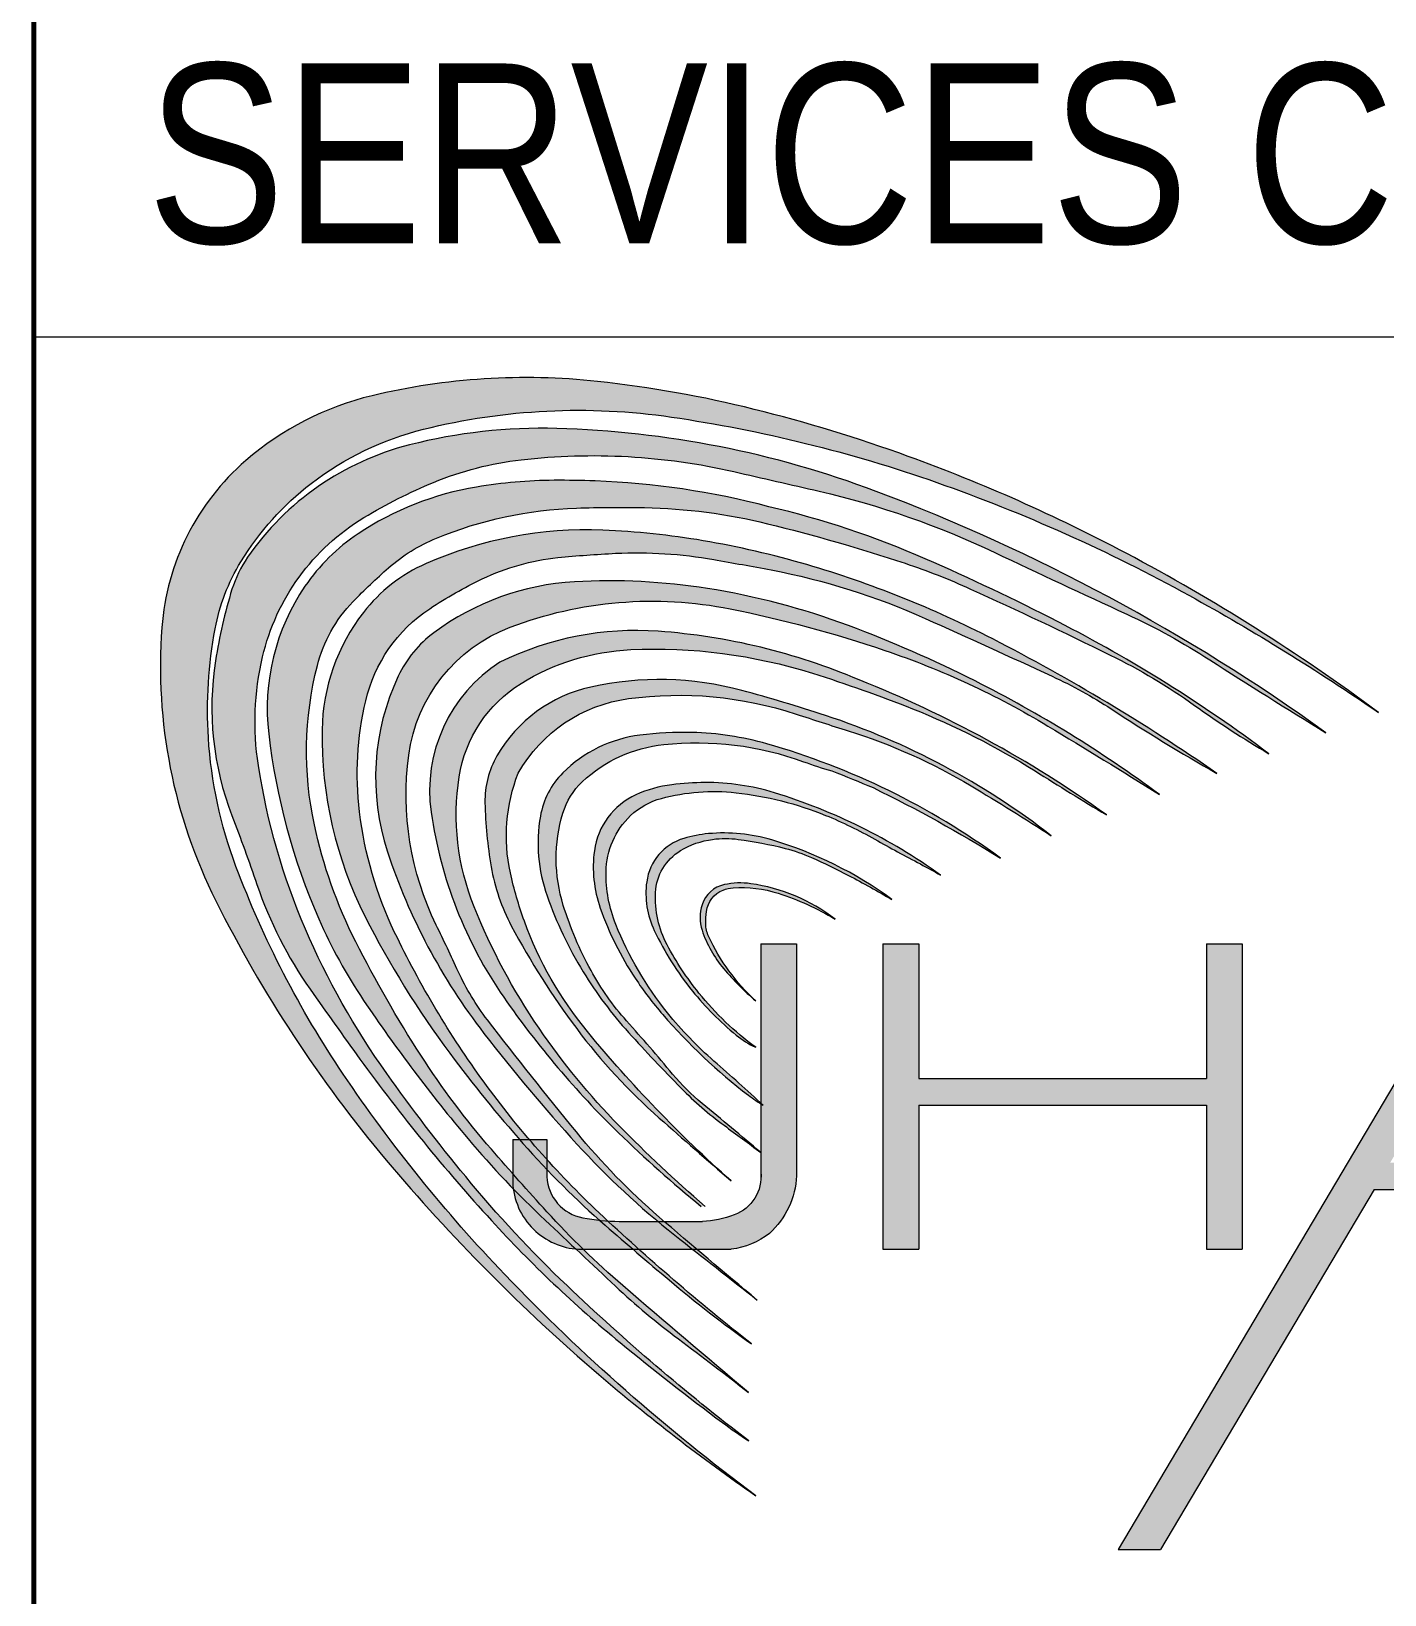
# Model space of a CAD drawing. Header units: millimetres. Extents: x 1112055 to 3390982, y -148532 to 766891.
# Drawn here: x 2073381 to 2074297, y 357866 to 358924 of the extents above; entities that cross this region are included whole.
import ezdxf

# ---------------------------------------------------------------- set-up
doc = ezdxf.new("R2010")
doc.units = ezdxf.units.MM
doc.layers.add('B TITLE BLOCK', color=250, linetype='Continuous', lineweight=0)
doc.layers.add('P_TITLE BLOCK TEXT', color=7, linetype='Continuous', lineweight=9)
doc.layers.add('FORMAT TEXT', color=7, linetype='Continuous')
doc.styles.add('SWINC', font='swissc.ttf')

msp = doc.modelspace()

# ---------------------------------------------------------------- hatches: boundary and pattern name
at = {"layer": 'P_TITLE BLOCK TEXT'}
h = msp.add_hatch(color=132, dxfattribs=at)
edge = h.paths.add_edge_path()
edge.add_arc((2073494.839562558, 357388.0157298889), 1339.047616905038, 53.40738024925768, 62.06814965141446)
edge.add_arc((2073577.511045434, 357543.9453233219), 1162.557922620326, 62.06814965141255, 70.03317482809845)
edge.add_arc((2073615.802163105, 357649.3391377098), 1050.42378061263, 70.03317482809624, 75.97859343030217)
edge.add_arc((2073678.779327331, 357901.5253199234), 790.4930326952629, 75.97859343029504, 83.7960061142994)
edge.add_arc((2073715.776910916, 358241.8728984589), 448.140443386571, 83.79600611433271, 103.4628344697669)
edge.add_arc((2073658.634737204, 358480.5691730584), 202.699738686099, 103.4628344698398, 130.8945988032239)
edge.add_arc((2073634.548460713, 358508.3804283629), 165.9082364485074, 130.8945988031885, 175.7468558291773)
edge.add_arc((2073822.590326615, 358494.3961278428), 354.4693777084537, 175.746855829192, 206.5994891066179)
edge.add_arc((2074308.475801338, 358737.7040300139), 897.8692579128979, 206.5994891066208, 220.0351460704732)
edge.add_arc((2074574.368163981, 358961.0922972661), 1245.145900456799, 220.0351460704701, 229.4516176688158)
edge.add_arc((2074634.023646869, 359030.8205780877), 1336.910870818033, 229.451617668814, 235.2209120167644)
edge.add_arc((2074666.982341606, 359007.0691392506), 1336.819787672659, 223.75051035085, 233.4797225032668, ccw=False)
edge.add_arc((2074442.179822383, 358791.8637065421), 1025.613182800615, 214.0067101927376, 223.7505103507841, ccw=False)
edge.add_arc((2074155.270968274, 358598.2923483916), 679.5112306766885, 200.6184789275923, 214.0067101927408, ccw=False)
edge.add_arc((2073800.184061852, 358464.6932371298), 300.1229946443492, 183.5449206794397, 200.6184789276088, ccw=False)
edge.add_arc((2073799.262804382, 358464.6361655964), 299.1999710850041, 169.3544634026401, 183.5449206794448, ccw=False)
edge.add_arc((2073637.977479778, 358494.9525865378), 135.0901258247645, 148.6346277784486, 169.3544634026329, ccw=False)
edge.add_arc((2073688.963353357, 358463.8729561914), 194.801956537448, 127.5536660419794, 148.6346277784788, ccw=False)
edge.add_arc((2073696.112495761, 358454.5740594965), 206.5313945863451, 103.94398023848731, 127.5536660419516, ccw=False)
edge.add_arc((2073751.164214417, 358232.8503698575), 434.98726838447, 81.67138494385972, 103.9439802384972, ccw=False)
edge.add_arc((2073674.805319182, 357711.2529661788), 962.1442966073004, 70.63499127281801, 81.67138494385239, ccw=False)
edge.add_arc((2073619.422592563, 357553.6780983903), 1129.168502536981, 61.11113101054349, 70.6349912728283, ccw=False)
edge.add_arc((2073428.315072747, 357207.3284075139), 1524.744275938374, 55.4482390634318, 61.11113101054292, ccw=False)
h = msp.add_hatch(color=132, dxfattribs=at)
edge = h.paths.add_edge_path()
edge.add_arc((2073487.051537615, 357379.533264168), 1318.402341410093, 54.2476176802861, 69.31180215863084)
edge.add_arc((2073718.087635126, 357991.3336546016), 664.4318557686897, 69.31180215862862, 88.41161020678418)
edge.add_arc((2073726.439913374, 358292.5366042597), 363.1131251278097, 88.41161020676854, 104.299162341918)
edge.add_arc((2073683.97064735, 358459.1603503582), 191.1622271349192, 104.2991623419577, 145.1882889090288)
edge.add_arc((2073608.067527224, 358515.7617983336), 96.58163673161594, 147.0513518631134, 161.3344706506114)
edge.add_arc((2073867.369129843, 358440.7418326669), 366.4480824864034, 163.1975336048336, 170.9660011900473)
edge.add_arc((2073705.886528141, 358466.4163995187), 202.9371836570376, 170.9660011900535, 201.0952379920816)
edge.add_arc((2072360.198596838, 357947.2871349256), 1239.412011858208, 18.79786891564919, 21.095237992080513, ccw=False)
edge.add_arc((2073799.000485851, 358437.0355347692), 280.4578414405233, 198.7978689156404, 215.0918986736582)
edge.add_arc((2077001.015812358, 360686.7732842442), 4193.796836799791, 215.091898673657, 215.8857887100316)
edge.add_arc((2074601.255355082, 358950.5433760952), 1231.813625123186, 215.8857887100279, 222.4444580678758)
edge.add_arc((2074315.292662968, 358689.0163658311), 844.2945438159236, 222.444458067876, 230.6113169813304)
edge.add_arc((2074955.596486688, 359468.8489914426), 1853.317789652085, 230.6113169813325, 233.3279145232606)
edge.add_arc((2074050.675838283, 358253.569584061), 338.1328445343019, 233.3279145232798, 237.0330179159908)
edge.add_arc((2074771.79157798, 359154.7825017254), 1491.046413792892, 226.396320609743, 232.62480690978862, ccw=False)
edge.add_arc((2074312.689802895, 358672.7401331064), 825.3593363826163, 219.3977118789385, 226.3963206098008, ccw=False)
edge.add_arc((2074668.656882038, 358965.1109820355), 1286.003748852553, 215.4741100902666, 219.3977118789339, ccw=False)
edge.add_arc((2074050.65863852, 358524.7183139061), 527.1443869591537, 203.2559197460728, 215.4741100902674, ccw=False)
edge.add_arc((2073987.820223129, 358497.7131089104), 458.7488641095033, 188.8184660672456, 203.2559197460744, ccw=False)
edge.add_arc((2073724.637342765, 358456.8833870963), 192.4176892530473, 166.8091135261326, 188.8184660672515, ccw=False)
edge.add_arc((2073683.642152668, 358466.4918429242), 150.3115372746207, 121.1077422017205, 166.8091135260995, ccw=False)
edge.add_arc((2073787.308479126, 358294.6947007646), 350.9628898600295, 112.4718728956214, 121.10774220173971, ccw=False)
edge.add_arc((2073737.51980263, 358415.0622958252), 220.7044151006776, 96.52507807220661, 112.4718728955431, ccw=False)
edge.add_arc((2073761.028058182, 358209.5328362061), 427.5739315839835, 77.10621375622361, 96.52507807220258, ccw=False)
edge.add_arc((2068311.761467787, 334404.9225433386), 24847.93383000678, 76.96954675787367, 77.10621375622361, ccw=False)
edge.add_arc((2073782.545305667, 358044.1602490384), 583.9062354909631, 64.59019371594559, 76.96954675787362, ccw=False)
edge.add_arc((2077604.703247749, 366090.0519069677), 8323.689618915028, 244.5901937159455, 245.2703384407892)
edge.add_arc((2073933.008200319, 358118.0879317374), 453.1864850143404, 57.15566881064939, 65.27033844077931, ccw=False)
edge.add_arc((2076200.02287363, 361629.8359150433), 3726.733302164163, 237.1556688106475, 238.5822244072819)
h = msp.add_hatch(color=132, dxfattribs=at)
edge = h.paths.add_edge_path()
edge.add_arc((2073629.889709223, 357653.3616477622), 978.7987465857466, 53.01612924513843, 62.88470590878565)
edge.add_arc((2073317.055453621, 357042.4320949223), 1665.166133641794, 62.88470590886767, 66.31099627690693)
edge.add_arc((2073743.280395563, 358013.9061530793), 604.3034908822237, 66.31099627691509, 76.9171029981941)
edge.add_arc((2073743.05121869, 358085.1232847832), 535.2363756173227, 75.16724703513815, 87.92433128887261)
edge.add_arc((2073739.656354876, 357991.4540652875), 628.967095131904, 87.92433128887251, 90.44793256673738)
edge.add_arc((2073737.360469871, 358285.1184487174), 335.2937371606415, 90.44793256671844, 99.46315152081395)
edge.add_arc((2073716.135498683, 358412.4569098799), 206.1984890148645, 99.46315152081914, 123.6125298632298)
edge.add_arc((2073674.975361304, 358474.3785141602), 131.8449955845504, 123.6125298633053, 145.7118384992442)
edge.add_arc((2073687.647393213, 358465.7380762318), 147.1824517061299, 145.7118384992209, 186.6728121483949)
edge.add_arc((2073977.613871749, 358499.6618235726), 439.1265890167485, 186.6728121483796, 203.6550427976609)
edge.add_arc((2073897.809793283, 358464.7049411734), 352.0021115892755, 203.6550427976902, 213.9289290409071)
edge.add_arc((2074504.134866256, 358872.5830056771), 1082.751459600445, 213.9289290409087, 220.1424188926592)
edge.add_arc((2074175.896735092, 358595.7652458557), 653.3701105641186, 220.1424188926511, 226.815272252253)
edge.add_arc((2022147.087981714, 303161.107985551), 75372.9290619161, 46.765628140033584, 46.81527225225312, ccw=False)
edge.add_arc((2074103.912322485, 358423.0342328979), 478.1888477424284, 226.7656281400085, 233.4091527490843)
edge.add_arc((2072689.634454985, 356518.0717912102), 1894.375965016003, 51.60004897864178, 53.40915274908309, ccw=False)
edge.add_arc((2079736.817164722, 364984.0769161825), 9121.545534371955, 229.2381174641755, 229.9402789040416, ccw=False)
edge.add_arc((2074169.456549034, 358525.5459600521), 594.6395107074123, 222.3327286225255, 229.2381174643248, ccw=False)
edge.add_arc((2075478.423400786, 359717.9816580563), 2365.316531751754, 220.9611253449949, 222.332728622525, ccw=False)
edge.add_arc((2074114.777567657, 358534.205836055), 559.5327254885206, 212.7878394635956, 220.9611253449969, ccw=False)
edge.add_arc((2074362.401506958, 358693.7142015103), 854.0841369044027, 206.8507668105024, 212.7878394635885, ccw=False)
edge.add_arc((2073892.985730775, 358456.0729432497), 327.9429594991743, 192.1376993457801, 206.8507668105005, ccw=False)
edge.add_arc((2073802.960075797, 358436.7111490982), 235.8587717865985, 165.7026492173356, 192.137699345802, ccw=False)
edge.add_arc((2073667.984505082, 358471.1093443028), 96.56900000538529, 135.9985851138325, 165.702649217316, ccw=False)
edge.add_arc((2073884.951426524, 358261.5764691359), 398.1957076689992, 131.2171625217567, 135.9985851138116, ccw=False)
edge.add_arc((2073699.462587961, 358473.3306459271), 116.6891524652499, 112.3874090602524, 131.2171625218077, ccw=False)
edge.add_arc((2073758.848837864, 358329.1588866316), 272.6129250505229, 91.89429604946292, 112.38740906022659, ccw=False)
edge.add_arc((2073778.589258447, 357732.2983007629), 869.799866610139, 88.85882096968459, 91.89429604946218, ccw=False)
edge.add_arc((2073788.293222941, 358219.4459540453), 382.5555715951657, 76.24362541447539, 88.85882096968322, ccw=False)
edge.add_arc((2073593.387899122, 357423.3172997244), 1202.195077403843, 71.62296314053322, 76.2436254144788, ccw=False)
edge.add_arc((2073830.697848909, 358137.6530661338), 449.4722868356987, 65.54379506612321, 71.62296314056448, ccw=False)
edge.add_arc((2072563.69244091, 355351.8224383706), 3509.889740464322, 63.83661002077838, 65.5437950661219, ccw=False)
edge.add_arc((2073931.351220697, 358135.7610545311), 408.1475273709385, 54.49647087519293, 63.8366100207848, ccw=False)
edge.add_arc((2074581.340095308, 359046.8931339611), 711.0697005520392, 234.4964708751733, 239.3390621587317)
h = msp.add_hatch(color=132, dxfattribs=at)
edge = h.paths.add_edge_path()
edge.add_arc((2073411.38281256, 357307.2668306271), 1355.960413057116, 55.28720005186529, 62.77266649209104)
edge.add_arc((2073704.792451335, 357877.5109343688), 714.6589597785608, 62.77266649213992, 73.66009049672924)
edge.add_arc((2073731.030489027, 357967.0065688471), 621.3964098859947, 73.66009049673525, 80.30206210325413)
edge.add_arc((2073746.586260091, 358058.0313032501), 529.0520311368075, 80.30206210324015, 87.71879765214183)
edge.add_arc((2073756.876406279, 358316.3470027391), 270.5314561119095, 87.71879765215539, 113.7335407099743)
edge.add_arc((2073692.082885491, 358463.7163060208), 109.5472584830361, 113.7335407100428, 142.1411216385968)
edge.add_arc((2073710.579434013, 358449.3384441903), 132.9747043143296, 142.1411216386262, 179.0839824051902)
edge.add_arc((2073847.777041113, 358447.1448073847), 270.1898471967004, 179.083982405194, 206.9126001335007)
edge.add_arc((2074177.176443401, 358614.3497564334), 639.5967518630129, 206.9126001335146, 216.6660081225248)
edge.add_arc((2074424.336533054, 358798.349210416), 947.7264469275069, 216.6660081225276, 221.4175533272257)
edge.add_arc((2074165.166628012, 358569.7190513748), 602.1243790798771, 221.4175533272245, 228.8969356126009)
edge.add_arc((2076041.920475138, 360720.8501175557), 3456.869528227119, 228.8969356125978, 229.84112364742)
edge.add_arc((2074360.826408102, 358728.6452879654), 850.1556303725711, 229.8411236474246, 234.6107852575575)
edge.add_arc((2074808.317301354, 359232.60647876), 1521.907256675708, 226.7327607072961, 231.863239097975, ccw=False)
edge.add_arc((2074197.739030193, 358583.9338495709), 631.0750586295329, 216.012105859486, 226.7327607073685, ccw=False)
edge.add_arc((2074215.934062873, 358597.1591891964), 653.5688093709733, 205.6454571080764, 216.0121058594789, ccw=False)
edge.add_arc((2073860.91487477, 358426.7160416277), 259.7547790531694, 186.8155097429075, 205.6454571080976, ccw=False)
edge.add_arc((2073818.545201326, 358421.6521311915), 217.0835660785185, 166.8301474618921, 186.8155097428888, ccw=False)
edge.add_arc((2073707.467845556, 358447.6434362713), 103.005842995291, 123.58637095542869, 166.8301474618788, ccw=False)
edge.add_arc((2073812.235395386, 358289.8741904697), 292.3926810184926, 115.5585784403805, 123.58637095542551, ccw=False)
edge.add_arc((2073753.066894589, 358413.597839935), 155.2487678347639, 95.85490133411099, 115.5585784403803, ccw=False)
edge.add_arc((2073810.322548545, 357855.2484228064), 716.5261337768055, 92.7148386940309, 95.85490133412219, ccw=False)
edge.add_arc((2073790.687173469, 358269.3363954067), 301.9728838726089, 80.06109503447539, 92.71483869401328, ccw=False)
edge.add_arc((2073338.384804356, 355688.110336012), 2922.52729139881, 79.28571113577192, 80.06109503447573, ccw=False)
edge.add_arc((2073795.065839436, 358101.7269241831), 466.0862474302926, 65.80530353127023, 79.28571113577738, ccw=False)
edge.add_arc((2070156.709482024, 350004.0122553368), 9343.620806168326, 65.22654519456478, 65.80530353126977, ccw=False)
edge.add_arc((2073941.088294872, 358204.1337683951), 312.3686322974723, 56.83056846318078, 65.22654519454659, ccw=False)
edge.add_arc((2074863.13740673, 359614.8145704773), 1372.919144327796, 236.8305684631811, 240.3307255067283)
h = msp.add_hatch(color=132, dxfattribs=at)
edge = h.paths.add_edge_path()
edge.add_arc((2073633.625107178, 357718.3469314231), 858.0214017098147, 53.45077465836557, 63.24895756192379)
edge.add_arc((2073633.625107145, 357718.3469313617), 858.0214017818842, 63.24895756192669, 69.50129580793718)
edge.add_arc((2073761.843310923, 358061.3057403191), 491.8784619019604, 69.50129580793288, 81.0246655039673)
edge.add_arc((2073772.452221143, 358128.4748983948), 423.8766621318225, 81.02466550398422, 93.23353139608206)
edge.add_arc((2073758.504148551, 358375.3619599842), 176.5959109385583, 93.23353139606027, 126.5489646332064)
edge.add_arc((2073699.849107474, 358454.4881880378), 78.10035870431885, 126.5489646331453, 154.7327908248584)
edge.add_arc((2073774.614246154, 358419.1992042586), 160.7752541594058, 154.7327908248444, 198.2173147103045)
edge.add_arc((2074012.666388286, 358497.5464896986), 411.3887404474746, 198.217314710292, 217.7196306197726)
edge.add_arc((2074642.631895762, 358984.7840259061), 1207.791250049937, 217.7196306197807, 222.3629290591741)
edge.add_arc((2074159.580660967, 358544.2704301784), 554.0399797178542, 222.3629290591775, 231.7364027694779)
edge.add_arc((2087472.39386308, 375423.2529658853), 22051.273448121, 231.7364027694789, 231.9209567121595)
edge.add_arc((2076319.976660043, 361029.3678423032), 3844.008531556501, 229.1543371190405, 230.450308938883, ccw=False)
edge.add_arc((2074111.461339096, 358474.8968656389), 467.196145076888, 219.2765559648438, 229.1543371190196, ccw=False)
edge.add_arc((2076275.484016138, 360244.6507362179), 3262.732392235667, 217.5748957151375, 219.2765559648443, ccw=False)
edge.add_arc((2073824.109258082, 358358.5485225584), 169.7371182659512, 204.6714784584379, 217.5748957151727, ccw=False)
edge.add_arc((2072307.097498912, 357661.7157794453), 1499.664136477515, 24.67147845843877, 26.00574068750135)
edge.add_arc((2073836.001347182, 358407.6016476931), 201.4803916906506, 172.4000021791179, 206.0057406875469, ccw=False)
edge.add_arc((2073743.393634411, 358419.9581511493), 108.0519611002054, 110.8295050099585, 172.4000021790949, ccw=False)
edge.add_arc((2073800.965402859, 358268.6341890986), 269.9576435598087, 78.67766828734352, 110.8295050099347, ccw=False)
edge.add_arc((2073688.849362173, 357708.684135503), 841.0216234281039, 71.27996263670212, 78.67766828735802, ccw=False)
edge.add_arc((2073776.99816571, 357968.8089697673), 566.3670386017219, 58.949448242059816, 71.27996263671179, ccw=False)
edge.add_arc((2071597.947964034, 354349.4975362633), 4791.017915785549, 57.89011606814972, 58.94944824206061, ccw=False)
h = msp.add_hatch(color=132, dxfattribs=at)
edge = h.paths.add_edge_path()
edge.add_line((2073834.352852103, 358128.7771409509), (2073836.993668962, 358128.7771409509))
edge.add_arc((2074455.120777488, 358846.590739291), 947.2789896645156, 224.4152357703004, 229.2674421493873, ccw=False)
edge.add_arc((2074124.75589136, 358522.9014023465), 484.7687250888325, 214.3545270102474, 224.415235770344, ccw=False)
edge.add_arc((2074079.586467101, 358492.0258795014), 430.0551545727394, 201.8986111304302, 214.3545270101991, ccw=False)
edge.add_arc((2073835.840162552, 358394.04735658), 167.353704378058, 171.2118722930004, 201.8986111306264, ccw=False)
edge.add_arc((2073759.886879876, 358405.7894309846), 90.49814204920537, 121.70418698987629, 171.2118722928182, ccw=False)
edge.add_arc((2073793.786540308, 358350.910173825), 155.0033344286256, 92.64938196631499, 121.7041869898066, ccw=False)
edge.add_arc((2073803.060251798, 358150.4989916743), 355.6289650336519, 72.56091565515271, 92.64938196650161, ccw=False)
edge.add_arc((2073617.577856799, 357560.0357644021), 974.5397353506014, 68.33645517902733, 72.56091565516198, ccw=False)
edge.add_arc((2073789.10649935, 357991.8677847446), 509.8882864048574, 57.85118426067561, 68.33645517893183, ccw=False)
edge.add_arc((2075635.089472297, 360929.0547441976), 2959.221162892973, 237.8511842608815, 238.9481287370371)
edge.add_arc((2073657.355690948, 357765.3842213851), 773.7651648727314, 54.31799968908161, 68.47983176015022)
edge.add_arc((2073774.639454094, 358095.5488056684), 423.7639099795924, 66.85630585585135, 85.85399925657502)
edge.add_arc((2073790.208782315, 358310.3339256127), 208.4152351945893, 85.85399925656004, 116.2518230928179)
edge.add_arc((2073753.736139801, 358410.2662117616), 103.2987379202641, 122.6386322867806, 188.0987234821168)
edge.add_arc((2073940.726307496, 358436.8746031667), 292.1725828731937, 188.098723482189, 214.7424679282329)
edge.add_arc((2074214.879902557, 358627.0083396963), 625.8056619453549, 214.7424679281972, 225.7640883251237)
edge.add_arc((2074359.818024145, 358775.8646947115), 833.5682031267866, 225.7640883252621, 230.9217965040516)
h = msp.add_hatch(color=132, dxfattribs=at)
edge = h.paths.add_edge_path()
edge.add_arc((2073760.435611287, 357980.4405167894), 506.0562951016608, 52.08510123109208, 71.80500871354096)
edge.add_arc((2073580.457788098, 357432.8735344428), 1082.442985610894, 71.80500871358414, 74.9371066186913)
edge.add_arc((2073805.957764478, 358270.7707916811), 214.732173740992, 74.93710661871977, 102.4675891183725)
edge.add_arc((2073780.700571212, 358385.0043942586), 97.73968778711601, 102.4675891185265, 150.025836448713)
edge.add_arc((2073748.646858968, 358403.4913466496), 60.73687874024741, 150.0258364487284, 181.2845138723814)
edge.add_arc((2073983.419725026, 358408.7556006677), 295.5687569174656, 181.2845138723712, 189.7474603923822)
edge.add_arc((2073823.167460756, 358381.2265382173), 132.9691336626427, 189.7474603924134, 208.0002640887348)
edge.add_arc((2074178.229026636, 358570.0182208563), 535.1022148664039, 208.0002640887402, 216.8454368057396)
edge.add_arc((2074071.526141352, 358490.0622119742), 401.766289154971, 216.8454368057587, 228.6207560839325)
edge.add_arc((2082383.050412025, 367924.5235525997), 12975.17062090986, 228.6207560839334, 228.9060257595739)
edge.add_arc((2074460.467823408, 358825.882056525), 910.7092622364291, 219.4514480692677, 228.2904279772956, ccw=False)
edge.add_arc((2073954.047708872, 358409.1417734358), 254.8633992806928, 200.0239070842857, 219.4514480692606, ccw=False)
edge.add_arc((2073953.031555105, 358408.7714434733), 253.7818666840788, 192.3194102271649, 200.0239070842735, ccw=False)
edge.add_arc((2073819.478852537, 358379.6048468504), 117.0814104945531, 158.6643999725124, 192.3194102271357, ccw=False)
edge.add_arc((2073798.740133074, 358371.79287336), 101.6922137666078, 97.73922979287607, 150.2835099228983, ccw=False)
edge.add_arc((2073819.213921404, 358221.1423918828), 253.7275503740485, 71.77680479684773, 97.73922979255332, ccw=False)
edge.add_arc((2074740.788190839, 361020.3067461792), 2693.240419667179, 251.7768047968465, 252.5678241103891)
edge.add_arc((2073816.982600147, 358078.2304757856), 390.4634490925852, 59.164841834613185, 72.56782411040768, ccw=False)
edge.add_arc((2073155.614997669, 356970.3222773647), 1680.760965841133, 56.98458129739669, 59.16484183460568, ccw=False)
h = msp.add_hatch(color=132, dxfattribs=at)
edge = h.paths.add_edge_path()
edge.add_arc((2073741.346408633, 357960.66789259), 500.5411045336372, 53.79917193803185, 74.0576310209755)
edge.add_arc((2073823.625228899, 358248.7013688697), 200.9862886431786, 74.05763102096311, 88.70665562103672)
edge.add_arc((2073822.725353135, 358208.8432098788), 240.8546045643605, 88.70665562101334, 97.13749609268346)
edge.add_arc((2073803.905396279, 358359.136878623), 89.38719011372191, 97.13749609277471, 135.0369673458905)
edge.add_arc((2073779.445453433, 358383.565278617), 54.81790417431485, 135.036967345854, 170.189861331595)
edge.add_arc((2073831.050359649, 358374.642159152), 107.1885868756587, 170.1898613316225, 199.4159961851019)
edge.add_arc((2073984.785658097, 358428.829152185), 270.1940229912573, 199.4159961850988, 211.5021791769233)
edge.add_arc((2073992.131252925, 358433.3309227897), 278.8093408598498, 211.5021791769072, 222.0730402201978)
edge.add_arc((2074645.85744988, 359023.4593664004), 1159.496300308797, 222.0730402201992, 224.6311614513895)
edge.add_arc((2073996.94775344, 358382.8509889954), 247.6504321151561, 224.6311614513929, 233.5458073493827)
edge.add_arc((2081484.261777016, 368518.3120229101), 12848.73933973463, 233.5458073493828, 233.6839679009711)
edge.add_arc((2069622.366401268, 353111.4244403822), 6604.856892486548, 49.92232914479866, 50.37208949815113)
edge.add_arc((2073934.009314564, 358318.1391622429), 155.3311823121138, 219.974673994025, 230.3720894981709, ccw=False)
edge.add_arc((2072635.289734084, 357229.3619323888), 1539.398414103675, 39.97467399401712, 41.74776493043341)
edge.add_arc((2073921.221142448, 358377.0094748587), 184.1776558018228, 208.7369917656594, 221.7477649304244, ccw=False)
edge.add_arc((2073971.218424464, 358404.424157165), 241.1977664202882, 197.3262203634033, 208.7369917656495, ccw=False)
edge.add_arc((2073842.593419638, 358364.2973469849), 106.4589347424885, 163.1950476221334, 197.3262203633385, ccw=False)
edge.add_arc((2073786.745682944, 358381.1640401812), 48.11979665334747, 133.2193021888979, 163.1950476221176, ccw=False)
edge.add_arc((2073818.932530608, 358346.911660034), 95.12212327708262, 96.02578422549658, 133.2193021890138, ccw=False)
edge.add_arc((2073831.139144702, 358231.2740976771), 211.4021613569768, 69.94961683806969, 96.02578422542621, ccw=False)
edge.add_arc((2074003.22184654, 358702.7769627406), 290.5215460294376, 249.949616838133, 253.9176478194578)
edge.add_arc((2073625.438230005, 357648.5382891059), 830.1500383645313, 66.92861449592073, 69.01444899371262, ccw=False)
edge.add_arc((2073526.102886633, 357543.1238384342), 967.3576864457476, 58.12212091341269, 63.96105235790469, ccw=False)
h = msp.add_hatch(color=132, dxfattribs=at)
edge = h.paths.add_edge_path()
edge.add_arc((2073768.909709054, 358035.1689102838), 390.9670892587259, 54.40415380801941, 72.89465886731801)
edge.add_arc((2073837.917697186, 358259.4084999299), 156.3493235404966, 72.89465886729917, 90.33272499461438)
edge.add_arc((2073838.129944871, 358222.8595180695), 192.8989216823275, 90.33272499457308, 97.0688833137382)
edge.add_arc((2073824.686406018, 358331.2706886978), 83.65739727657491, 97.06888331375157, 114.3860548472819)
edge.add_arc((2073810.245253038, 358363.1266408061), 48.68099688994127, 114.3860548472231, 172.3731700212582)
edge.add_arc((2073844.902746335, 358358.4858248169), 83.64782423691764, 172.3731700214133, 199.3428935672428)
edge.add_arc((2073968.755296492, 358401.9624894766), 214.9096791301943, 199.3428935671713, 213.5415274181781)
edge.add_arc((2073987.515840896, 358414.3993867306), 237.418220615083, 213.5415274181662, 220.9844170734551)
edge.add_arc((2074110.784440087, 358521.4962992584), 400.7121158473227, 220.9844170734643, 232.4085544282516)
edge.add_arc((2073923.70075887, 358278.4881428038), 94.03106347727964, 232.4085544282368, 239.7843643084275)
edge.add_arc((2072637.224196988, 356846.7608509749), 1832.833371213019, 47.46137804962913, 48.86303749327158)
edge.add_arc((2074014.681734573, 358423.7152730881), 261.0086756648633, 218.9083538298722, 228.8630374935168, ccw=False)
edge.add_arc((2073993.081280906, 358406.2807036689), 233.2500047755994, 201.7874292417053, 218.908353829849, ccw=False)
edge.add_arc((2073862.196470881, 358353.9638218798), 92.29650316720162, 179.1340630967177, 201.7874292417289, ccw=False)
edge.add_arc((2073823.525552773, 358354.5483173734), 53.62116810414357, 133.6215333948957, 179.1340630967553, ccw=False)
edge.add_arc((2073819.771656812, 358358.4873310764), 48.17988481418944, 104.9504250510499, 133.6215333947431, ccw=False)
edge.add_arc((2073842.836653241, 358272.1087066962), 137.5849227583678, 83.71208113015041, 104.9504250510513, ccw=False)
edge.add_arc((2073832.991317941, 358182.7580479399), 227.4763619922832, 67.91761218114061, 83.71208113019537, ccw=False)
edge.add_arc((2073811.488287678, 358129.7557370717), 284.674484930859, 60.428290541117974, 67.91761218113157, ccw=False)
edge.add_arc((2074435.741302541, 359229.9042320731), 980.243906750111, 240.4282905411152, 242.4768509611862)
edge.add_arc((2073811.982071026, 358032.8549764953), 369.5718211054798, 60.051972186282285, 62.476850961184596, ccw=False)
h = msp.add_hatch(color=132, dxfattribs=at)
edge = h.paths.add_edge_path()
edge.add_arc((2073806.703229834, 358122.5822755581), 265.2860442053182, 53.77482452011512, 73.4665214246601)
edge.add_arc((2073849.659612134, 358267.290041058), 114.337085358183, 73.46652142480097, 95.26531184417212)
edge.add_arc((2073847.049306194, 358295.6147191491), 85.8923831071181, 95.26531184429852, 106.5237001269413)
edge.add_arc((2073832.763323776, 358343.7702317744), 35.66248474391269, 106.5237001272752, 172.3154988673843)
edge.add_arc((2073855.394509224, 358340.7166090104), 58.49875340950724, 172.3154988673656, 205.4996475874697)
edge.add_arc((2073989.21875573, 358404.5464898921), 206.7660210253352, 205.4996475874659, 218.9425185811772)
edge.add_arc((2073989.218755696, 358404.5464898684), 206.7660209855794, 218.942518581195, 230.59366212535)
edge.add_arc((2073896.640582426, 358291.8653922789), 60.93136145515928, 230.5936621254902, 245.3563809870639)
edge.add_arc((2073992.371207451, 358401.7646368521), 204.9195879938684, 218.8547993056137, 233.7616415748698, ccw=False)
edge.add_arc((2073992.371207469, 358401.7646368663), 204.9195880198438, 207.9136490482085, 218.8547993056819, ccw=False)
edge.add_arc((2073871.740104263, 358337.8569578846), 68.4056528548513, 177.0418109073397, 207.9136490482355, ccw=False)
edge.add_arc((2073838.548962444, 358339.5721454846), 35.17022351307108, 121.2866366245847, 177.0418109073316, ccw=False)
edge.add_arc((2073849.293519536, 358321.8911650823), 55.85989666398042, 97.41777900959431, 121.28663662447741, ccw=False)
edge.add_arc((2073850.76683753, 358310.5747392317), 67.27182725870279, 82.58222099040279, 97.41777900959949, ccw=False)
edge.add_arc((2073824.853400248, 358111.5359078393), 267.990442820722, 75.64489222990318, 82.58222099042132, ccw=False)
edge.add_arc((2073863.349014507, 358261.9556089703), 112.7229355786054, 66.15815399286612, 75.64489222989062, ccw=False)
edge.add_arc((2073741.345909575, 357985.8838003906), 414.5513654949331, 62.2863653553668, 66.15815399288073, ccw=False)
edge.add_arc((2073596.504950627, 357710.1618702131), 726.0019814375062, 59.637484416533084, 62.286365355364296, ccw=False)
h = msp.add_hatch(color=132, dxfattribs=at)
edge = h.paths.add_edge_path()
edge.add_arc((2073850.785703192, 358226.7579923877), 121.725752792635, 52.438876092928, 81.89911070127651)
edge.add_arc((2073860.780209524, 358296.9752413181), 50.80077690922447, 81.89911070123233, 102.2464079621247)
edge.add_arc((2073854.331945273, 358326.6831280539), 20.40112812403165, 102.246407961954, 161.9990718889675)
edge.add_arc((2073861.398342993, 358324.3869897043), 27.83121749459861, 161.9990718890791, 198.0009281112104)
edge.add_arc((2073907.457442033, 358339.3533230366), 76.2608751221533, 198.0009281109607, 220.6716531574946)
edge.add_arc((2074013.634446444, 358430.5885988151), 216.2517027221312, 220.6716531574818, 228.8148331923927)
edge.add_arc((2073966.75112079, 358370.9235292503), 140.5333149150535, 204.951368792315, 227.1815915671103, ccw=False)
edge.add_arc((2073858.251445506, 358320.4413719079), 20.86448962497985, 180.8823689892952, 204.9513687920795, ccw=False)
edge.add_arc((2073890.885791306, 358320.9439885342), 53.50270570698903, 171.9576228936544, 180.8823689892889, ccw=False)
edge.add_arc((2073856.244811929, 358325.8385906358), 18.51764344243521, 112.30779703257, 171.9576228936771, ccw=False)
edge.add_arc((2073857.338563888, 358323.1727811736), 21.39910720811247, 93.65673225922819, 112.30779703235879, ccw=False)
edge.add_arc((2073861.266163408, 358261.7164764269), 82.98078817843914, 72.28647651721627, 93.65673225906289, ccw=False)
edge.add_arc((2073831.870204145, 358169.6817681723), 179.596055834397, 58.76836075444862, 72.28647651717381, ccw=False)
for color, points in [(256, [(2073874.713762433, 358146.293005963), (2073874.713762433, 358306.5171820589), (2073898.930506005, 358306.5171820589), (2073898.930506005, 358149.4527244297, -0.1971644618703633), (2073880.572565585, 358110.4738369324, -0.1370125281294121), (2073854.668756146, 358099.762179067), (2073751.313008104, 358099.762179067, -0.1806806632645672), (2073720.83462524, 358113.214571532, -0.1938255351077862), (2073706.733593846, 358145.2429008727), (2073706.733593846, 358174.1300530488), (2073729.821289256, 358174.1300530488), (2073729.821289256, 358148.9136781762, 0.3491660753473304), (2073754.103096618, 358121.0279988667, 0.0418260561423153), (2073778.851066921, 358118.5723007064), (2073835.261375027, 358118.5723007064, 0.0753803811725278), (2073856.689560997, 358122.9910869178, 0.2867859399539136)]), (7, [(2074200.748426701, 358306.5171820589), (2074176.531683129, 358306.5171820589), (2074176.531683129, 358215.3595457368), (2073981.620462636, 358215.3595457368), (2073981.620462636, 358306.5171820589), (2073957.403719063, 358306.5171820589), (2073957.403719063, 358099.762179067), (2073981.620462636, 358099.762179067), (2073981.620462636, 358197.3349688908), (2074176.531683129, 358197.3349688908), (2074176.531683129, 358099.762179067), (2074200.748426701, 358099.762179067)])]:
    msp.add_hatch(color=color, dxfattribs=at).paths.add_polyline_path(points)
h = msp.add_hatch(color=7, dxfattribs=at)
h.paths.add_polyline_path([(2074394.877350769, 358306.5171820589), (2074360.106494597, 358306.5171820589), (2074116.762794151, 357896.4388072281), (2074145.45454923, 357896.4388072281), (2074290.139433973, 358140.2591415584), (2074464.844411393, 358140.2591415584), (2074609.529296136, 357896.4388072281), (2074638.221051215, 357896.4388072281)])
h.paths.add_polyline_path([(2074377.49192268, 358287.4639656026), (2074454.148487157, 358158.2837183999), (2074300.835358209, 358158.2837183999)], flags=16)

# ---------------------------------------------------------------- linework, layer by layer
at = {"layer": 'B TITLE BLOCK', "color": 250, "lineweight": 0}
msp.add_line((2077440.810895424, 358717.3396611214), (2073382.384186743, 358717.3396611214), dxfattribs=at)
at = {"layer": 'B TITLE BLOCK', "color": 250, "lineweight": 0, "const_width": 3.38400051437801}
for points in [[(2073382.384186743, 351224.0913776029), (2077440.810895424, 351224.0913776029), (2077440.810895424, 384179.8914889678), (2073382.384186743, 384179.8914889678)], [(2077440.810895424, 351224.0913776029), (2073382.384186743, 351224.0913776029), (2073382.384186743, 358964.9772167838), (2077440.810895424, 358964.9772167838)]]:
    msp.add_lwpolyline(points, close=True, dxfattribs=at)
at = {"layer": 'P_TITLE BLOCK TEXT', "color": 132}
for points in [[(2074293.074582133, 358463.1293861439, 0.0378077344590599), (2074122.077615058, 358571.0714960452, 0.0347679777517854), (2073974.496668366, 358636.6224662282, 0.0259476034711019), (2073870.303454193, 358668.465828415, 0.0341231325262742), (2073764.206845517, 358687.3887774488, 0.0860239859578199), (2073611.443283389, 358677.6989545443, 0.1202685463825944), (2073525.933388969, 358633.7929840038, 0.1982422965544351), (2073469.09711617, 358520.684716624, 0.1354391661309318), (2073505.638615477, 358335.682068795, 0.0586913647724932), (2073621.022200709, 358160.1429931646, 0.0411102443579723), (2073764.911356377, 358014.959119509, 0.0251786142158179), (2073871.431205066, 357932.7388670059, -0.0424772162099488), (2073701.320137423, 358082.632201365, -0.0425409834133469), (2073591.975132022, 358218.2485173944, -0.058483720823887), (2073519.285141984, 358359.0068674822, -0.0746355753155785), (2073500.635313914, 358446.1363106074, -0.0619967981424928), (2073505.212411599, 358519.9081223453, -0.0906544603941746), (2073522.628678797, 358565.2661428936, -0.0922433481412321), (2073570.230731852, 358618.3085960603, -0.1033826611895562), (2073646.343986691, 358655.019344932, -0.09748963543525802), (2073814.172285025, 358663.2500755923, -0.0481926094262887), (2073993.837966286, 358618.9642735787, -0.041579616785334), (2074164.937779496, 358542.3310647798, -0.0247140572276785), (2074293.074582133, 358463.1293861439, 0.3374903865144703)], [(2074257.372153181, 358449.4822737301, 0.0658247287167134), (2073952.819547945, 358612.9208327734, 0.0835321098018171), (2073736.505075436, 358655.5102040599, 0.0694337833072887), (2073636.756474162, 358644.4002459894, 0.1803299053549353), (2073527.020238493, 358568.2913095007, 0.0624026744664062), (2073516.565795273, 358546.6720814658, 0.0339093221289556), (2073505.46671127, 358498.281702237, 0.1322262159305749), (2073516.549494007, 358393.3753972185, -0.0100244993983427), (2073533.501916234, 358346.663468521, 0.0712161484653518), (2073569.521182419, 358275.8032485361, 0.0034640126136177), (2073603.255900982, 358228.489433056, 0.0286254085562181), (2073692.260785751, 358119.2229324841, 0.0356497353499514), (2073779.522028369, 358036.4957885187, 0.0118539480662082), (2073848.731254616, 357982.3644851402, 0.0161679718986353), (2073866.678942919, 357969.8814400577, -0.0271835911207152), (2073743.467492184, 358075.074678908, -0.0305466870762123), (2073674.886012673, 358148.8848483808, -0.0171216152086295), (2073621.363934415, 358218.797961969, -0.0533624770165587), (2073566.344511241, 358316.5812657373, -0.0630787383131954), (2073534.494218446, 358427.3849225364, -0.0963302348745512), (2073537.296553397, 358500.7923357975, -0.2020957094585242), (2073605.983842908, 358595.188172175, -0.0376989324376342), (2073653.159988471, 358619.0080253676, -0.0696935291840665), (2073712.439375712, 358634.3370345198, -0.08493413319410499), (2073856.438787177, 358626.3256621514, -0.0005963223456894), (2073914.198007735, 358613.0311112576, -0.0540677109372014), (2074033.093477347, 358571.5804851962, 0.0029676999220204), (2074122.593031289, 358529.7134679557, -0.0354217290813857), (2074178.797704326, 358498.8312966438, 0.0062246034213168), (2074257.372153181, 358449.4822737301, 0.2812547078595315)], [(2074218.725420116, 358435.2308771711, 0.043086421605769), (2074076.009066076, 358524.5817725086, 0.0149511259026391), (2073986.07263834, 358567.2908618835, 0.0463109359686594), (2073880.070873366, 358602.5240888189, 0.0557208411864009), (2073762.437121351, 358620.0084729848, 0.0110117328820507), (2073734.739204296, 358620.4019394298, 0.039356614906263), (2073682.233731949, 358615.8493558681, 0.1057632666975337), (2073601.989441199, 358584.1790529897, 0.0967263996622754), (2073566.043086107, 358548.6540975067, 0.1806536101083485), (2073541.461970147, 358448.6355567172, 0.0742348756008501), (2073575.383708632, 358323.4714235556, 0.0448583382406841), (2073605.742880628, 358268.2299934138, 0.0271181085348288), (2073676.4316686, 358174.5442246241, 0.0291240456547083), (2073728.761087328, 358119.3597317465, -0.000216613306503), (2073776.360472904, 358074.6460012612, 0.0289959667696879), (2073818.865566241, 358039.0903296228, -0.0078938682839309), (2073866.320611563, 358002.6828465863, -0.0030637668376843), (2073781.206393207, 358075.1483976768, -0.0301395640770061), (2073729.871351394, 358125.0949621636, -0.0059848197593682), (2073692.243891715, 358167.4059402148, -0.0356778139557991), (2073644.388724536, 358231.2021938977, -0.0259111629145397), (2073600.399623678, 358307.9515247411, -0.064286207524478), (2073572.373903088, 358387.1190410195, -0.1158589328579628), (2073574.406522132, 358494.9574651716, -0.1303390755169017), (2073598.520236486, 358538.1935238837, -0.0208659192464267), (2073622.574377137, 358561.1062766017, -0.0823456686396722), (2073655.019517766, 358581.2249081244, -0.0896571554847293), (2073749.837432186, 358601.6228318997, -0.0132455331616544), (2073795.912205286, 358601.9256482291, -0.0550998340812782), (2073879.26262721, 358591.0281560462, -0.0201641747863743), (2073972.40240091, 358564.2033639582, -0.0265315974663756), (2074016.778286235, 358546.7977929462, -0.0074491377742839), (2074111.316708125, 358502.089906021, -0.040776622862886), (2074168.384162449, 358468.0256909645, 0.0211329357104282), (2074218.725420116, 358435.2308771711, 0.0357585835746127)], [(2074183.552337567, 358421.8891282815, 0.0326731279666143), (2074031.764776387, 358512.9844015078, 0.0475411173020524), (2073905.85116936, 358563.3045044015, 0.028989184821796), (2073835.707139895, 358579.5229335113, 0.032372915663399), (2073767.644633256, 358586.6640647845, 0.1140007725764905), (2073647.991895977, 358563.9988393192, 0.1245901757297047), (2073605.592612645, 358530.9475081799, 0.1626044224819583), (2073577.621723565, 358451.464289771, 0.1220255604088077), (2073606.849291668, 358324.8485561083, 0.0425829814271896), (2073664.136664819, 358232.4149575657, 0.020735498146104), (2073713.628478601, 358171.3887016578, 0.0326465525161286), (2073769.320699271, 358116.0013323238, 0.004119820799626), (2073812.553125233, 358078.9061071048, 0.0208145799941925), (2073868.477712966, 358035.567111814, -0.022389675201528), (2073765.198851344, 358124.4072199812, -0.0468118300396772), (2073687.266968559, 358212.8893725741, -0.0452639128963585), (2073626.748685486, 358314.2938861722, -0.0823465204409323), (2073602.995673583, 358395.8902261565, -0.0874243059163749), (2073607.171167478, 358471.1121400456, -0.1909581712653705), (2073650.485692518, 358533.4527476866, -0.0350421856114033), (2073686.087350035, 358553.6546874145, -0.08618596102083201), (2073737.230036968, 358568.0367400066, -0.0137019653371288), (2073776.384183831, 358570.9703574911, -0.0552685441289128), (2073842.807080002, 358566.7773776812, -0.003383263408553), (2073881.71670795, 358559.6876397812, -0.0588873011385996), (2073986.085975736, 358526.8712497624, -0.0025253150053563), (2074071.980579915, 358487.7556507628, -0.0366507569753303), (2074111.990394783, 358465.6039094953, 0.0152735036876985), (2074183.552337567, 358421.8891282815, -0.0629201268127008)], [(2074144.588174489, 358407.6345851895, 0.0427787047400142), (2074019.833142534, 358484.5349496144, 0.027287742068318), (2073934.092359025, 358522.0385117977, 0.0503225994842608), (2073838.580904007, 358547.1614422432, 0.0533216756531712), (2073748.543112068, 358551.6767169189, 0.1463986527442502), (2073653.33959873, 358517.2299733673, 0.1235988267382037), (2073629.220845804, 358487.8245748164, 0.1920471537135765), (2073621.897430229, 358368.9373252302, 0.0853008975579228), (2073687.25214923, 358245.8596430338, 0.0202629840465903), (2073750.205247912, 358170.9447408518, 0.0409223150488822), (2073816.474615844, 358109.2548661765, 0.0008052686608892), (2073872.315029795, 358065.3580355564, -0.0056548040903698), (2073805.903989083, 358121.4751008472, -0.0431266584004961), (2073749.80512605, 358179.1317197184, -0.0074250299723591), (2073689.582933158, 358255.0431738095, -0.05636134465456299), (2073669.86640985, 358287.6977421388, 0.0058218830204563), (2073654.920821038, 358319.2603137275, -0.1476927376582874), (2073636.290850873, 358434.2487094091, -0.2753073985482439), (2073704.971619878, 358520.9481263787, -0.1412164961649753), (2073853.965737698, 358533.3379741557, -0.0322897952717829), (2073958.770397351, 358505.2141134939, -0.0538539916416642), (2074069.126970089, 358454.0227206704, -0.0046222414945836), (2074144.588174489, 358407.6345851895, 0.2877834347585102)], [(2074108.68212797, 358393.887982404, 0.0618714180204724), (2073941.194970571, 358485.2090568253, 0.0830834583273782), (2073805.276835118, 358518.2037503743, 0.1334188230944892), (2073698.023133303, 358497.2529358224, 0.293652777238914), (2073651.4676212, 358395.7135708136, 0.1167818544853694), (2073700.641708584, 358270.3687367595, 0.0481279993468495), (2073778.308918168, 358178.6351668674, 0.0225085474431012), (2073834.352852103, 358128.7771409502, 0.0225085474431012)], [(2073836.993668959, 358128.7771409502, -0.0211749082530986), (2073778.492085063, 358183.634408262, -0.043926342878963), (2073724.549434272, 358249.3406073995, -0.0544027619906699), (2073680.56181535, 358331.630233462, -0.1347021090596448), (2073670.451180539, 358419.6158331992, -0.2194420265183996), (2073712.327045203, 358482.7827803094, -0.1274590775205473), (2073786.62167209, 358505.7478254031, -0.0878776383850687), (2073909.639286019, 358489.7818680987, -0.0184347739781928), (2073977.334569702, 358465.7414579327, -0.0457825723813956), (2074060.428320863, 358423.5743213899, 0.0047863597552386), (2074108.68212797, 358393.887982404)], [(2074071.402329731, 358379.6806373076, 0.0862573058725624), (2073918.452636844, 358461.1936690868, 0.0136672061166786), (2073861.762186232, 358478.1250126483, 0.1207055387438532), (2073759.599812786, 358480.4392126556, 0.210542789138445), (2073696.033490305, 358433.8360641015, 0.1372438025577422), (2073687.925243111, 358402.1298008459, 0.0369433634655682), (2073692.117927429, 358358.7140900904, 0.0798117001863243), (2073705.762971999, 358318.8007700933, 0.0386135205255411), (2073750.010225554, 358249.1396787994, 0.0514247822645962), (2073805.942519337, 358188.5966404398, 0.0012447244168385), (2073854.522788266, 358146.0129700767, -0.038586459038392), (2073757.25154205, 358247.1954211555, -0.0849722655356074), (2073714.590845766, 358321.8734343607, -0.0336298788593933), (2073705.093434754, 358354.6241966914, -0.1479124227632604), (2073710.421575991, 358422.2025828912, -0.2333710190312352), (2073785.04578474, 358472.5587959943, -0.1137695312047775), (2073898.559467146, 358462.1443715181, 0.0034514865725245), (2073933.956321549, 358450.7608149231, -0.0585483046381864), (2074017.122391036, 358413.5001719706, -0.0095134682247128), (2074071.402329731, 358379.6806373076, -24.13060834643169)], [(2074036.974659385, 358364.5804260467, 0.0886251486592538), (2073878.830199213, 358441.9574152802, 0.0640056179999628), (2073828.161730781, 358449.6364538451, 0.03680308393207701), (2073792.798960832, 358447.8313928163, 0.1668917192826076), (2073740.658340342, 358422.3023729321, 0.1545977211956719), (2073725.429109589, 358392.9053651409, 0.1282188623102261), (2073729.957599883, 358339.0100517317, 0.0527848638077346), (2073754.412751553, 358287.6444009136, 0.0461568189529663), (2073785.173527348, 358246.5070796298, 0.0111623731079593), (2073820.708794276, 358208.866605209, 0.0389171099998293), (2073849.798839015, 358183.6577825068, 0.0006028392034238), (2073874.741546582, 358165.2784344878, 0.0019624522720053), (2073834.939202311, 358198.5026750986, -0.0453984340430716), (2073814.974603448, 358218.3468090895, 0.0077367230542679), (2073783.809259998, 358254.3743108254, -0.0568312736229374), (2073759.727555394, 358288.4587535888, -0.0498300647248411), (2073740.965100434, 358332.592623018, -0.1500361842849378), (2073740.680865718, 358395.0761731505, -0.1315448342799971), (2073753.793600025, 358416.2307631663, -0.1637272385578025), (2073808.946989923, 358441.5082102573, -0.1142722782360999), (2073903.617600224, 358429.8634914284, 0.0173155316083623), (2073922.741943181, 358423.62511542, -0.0091014212050896), (2073950.755511922, 358412.2907046678, -0.0254826583343135), (2074036.974659385, 358364.5804260467, 0.2674090474435545)], [(2073996.477585009, 358353.0810470718, 0.0808555614879386), (2073883.904633556, 358408.8418049712, 0.076235091835405), (2073837.009758835, 358415.7551871977, 0.0294005021726188), (2073814.391314691, 358414.2921992452, 0.0757045452128587), (2073790.145708323, 358407.4645225818, 0.2585576043595901), (2073761.994912599, 358369.58760869, 0.1182238451661592), (2073765.976569683, 358330.7799204095, 0.0620326123854331), (2073789.631181248, 358283.2160304821, 0.0324871545004376), (2073808.291679235, 358258.687757889, 0.0498885296752057), (2073866.339283917, 358203.9797399874, 0.0321941576335811), (2073876.379082343, 358197.2323748282, 0.0061159693252056), (2073842.974242022, 358227.1394206196, -0.04346283786959899), (2073811.577420667, 358259.781852318, -0.0748434044459511), (2073776.4929577, 358319.7066718913, -0.0991671255190659), (2073769.910508528, 358355.3586873685, -0.2012382216097725), (2073786.532756121, 358393.3653582764, -0.1257580476923183), (2073807.342056688, 358405.0362982093, -0.0929359445441508), (2073857.905604277, 358408.8659283867, -0.0690256846953194), (2073918.508653906, 358393.5477073518, -0.0326899674157771), (2073951.978699268, 358377.3481574356, 0.008938769126621999), (2073982.763778757, 358360.6002117937, -0.0105809244852863), (2073996.477585009, 358353.0810470718, 0.2674631456662095)], [(2073963.476719576, 358336.5887197684, 0.0861332994782758), (2073882.197150567, 358376.8997015877, 0.0954030405384921), (2073839.167156624, 358381.1446740996, 0.0491635389572747), (2073822.620487608, 358377.9599333283, 0.2952256015960093), (2073797.421109277, 358348.538951949, 0.1458135876133915), (2073802.594240338, 358315.5325712799, 0.058722950402828), (2073828.400914738, 358274.5856901525, 0.0508815456507128), (2073857.960380083, 358244.7859619949, 0.0645037509785817), (2073871.233857836, 358236.4837242455, -0.0651352501828114), (2073832.792474435, 358273.2085575951, -0.0477760747642967), (2073811.293166301, 358305.8335128237, -0.1355245012776395), (2073803.42560465, 358341.3871824, -0.2481936434219211), (2073820.284368717, 358369.6279142815, -0.1045257321731676), (2073842.081822084, 358377.2835785965, -0.0648229006811226), (2073859.451852975, 358377.2835785965, -0.0302790554474279), (2073891.296514426, 358371.1590771119, -0.0414173624517564), (2073908.91313894, 358365.0592983809, -0.0168954722847046), (2073934.13415349, 358352.8790696275, -0.0115584381538426), (2073963.476719576, 358336.5887197684, 0.2713427579649704)], [(2073924.990628032, 358323.2504170809, 0.1292572443067797), (2073867.938882198, 358347.2691011846, 0.0890158363822806), (2073850.00453129, 358346.6200164013, 0.2667928355694153), (2073834.929421552, 358332.9877376456, 0.1583927428078929), (2073834.929421552, 358315.7862417616, 0.0992436134514281), (2073849.616857667, 358289.6523383942, 0.0355462858241944), (2073871.233857836, 358267.8407223462, -0.0973029966119453), (2073839.334318649, 358311.6397107772, -0.105408639215612), (2073837.389430025, 358320.1200663742, -0.0389612472479371), (2073837.909292053, 358328.4293105191, -0.2663122384852122), (2073849.215846644, 358342.9703379372, -0.0815607555498685), (2073855.973756664, 358344.5283212146, -0.0935165208470893), (2073886.513724466, 358340.7631200441, -0.0590524061717162), (2073924.990628032, 358323.2504170809, 6.405517602284127)]]:
    msp.add_lwpolyline(points, format="xyb", dxfattribs=at)
at = {"layer": 'P_TITLE BLOCK TEXT'}
for points in [[(2073874.713762433, 358306.5171820583), (2073898.930506005, 358306.5171820583)], [(2073874.713762433, 358306.5171820583), (2073874.713762433, 358146.2930059669)], [(2073898.930506005, 358306.5171820583), (2073898.930506005, 358149.452724429)], [(2073981.620462636, 358197.3349688899), (2073981.620462636, 358099.7621790661)], [(2073706.733593846, 358174.1300530481), (2073706.733593846, 358145.242900872)], [(2073706.733593846, 358174.1300530481), (2073729.821289256, 358174.1300530481)], [(2073729.821289256, 358174.1300530481), (2073729.821289256, 358148.9136781754)], [(2074290.139433973, 358140.2591415578), (2074464.844411393, 358140.2591415578)], [(2073778.851066921, 358118.5723007057), (2073835.261375027, 358118.5723007057)], [(2073751.313008104, 358099.7621790661), (2073854.668756146, 358099.7621790661)], [(2073957.403719063, 358099.7621790661), (2073981.620462636, 358099.7621790661)], [(2074116.762794151, 357896.4388072273), (2074145.454549226, 357896.4388072273)]]:
    msp.add_lwpolyline(points, dxfattribs=at)
at = {"layer": 'P_TITLE BLOCK TEXT', "color": 7}
for points in [[(2073957.403719063, 358306.5171820583), (2073981.620462636, 358306.5171820583)], [(2073957.403719063, 358306.5171820583), (2073957.403719063, 358099.7621790661)], [(2073981.620462636, 358306.5171820583), (2073981.620462636, 358215.3595457362)], [(2074360.106494597, 358306.5171820583), (2074116.762794151, 357896.4388072273)], [(2074176.531683129, 358306.5171820583), (2074200.748426701, 358306.5171820583)], [(2074176.531683129, 358306.5171820583), (2074176.531683129, 358215.3595457362)], [(2074200.748426701, 358306.5171820583), (2074200.748426701, 358099.7621790661)], [(2073981.620462636, 358215.3595457362), (2074176.531683129, 358215.3595457362)], [(2073981.620462636, 358197.3349688899), (2074176.531683129, 358197.3349688899)], [(2074176.531683129, 358197.3349688899), (2074176.531683129, 358099.7621790661)], [(2074290.139433973, 358140.2591415578), (2074145.454549226, 357896.4388072273)], [(2074176.531683129, 358099.7621790661), (2074200.748426701, 358099.7621790661)]]:
    msp.add_lwpolyline(points, dxfattribs=at)
at = {"layer": 'P_TITLE BLOCK TEXT'}
for points in [[(2073874.713762433, 358151.831029012, -0.3416182657188147), (2073856.689560997, 358122.9910869171, -0.0753803811704177), (2073835.261375027, 358118.5723007057, 0.5951824844785777)], [(2073706.733593846, 358145.242900872, 0.1938212062577693), (2073720.834065868, 358113.2151173867, 0.1806849020309176), (2073751.313008104, 358099.7621790661, 1.412867970231708)], [(2073729.821289256, 358148.9136781754, 0.3491660753473304), (2073754.103096618, 358121.027998866, 0.0418260561459496), (2073778.851066921, 358118.5723007057, 1.512039404166066)], [(2073898.930506005, 358149.452724429, -0.1971644618703633), (2073880.572565585, 358110.4738369317, -0.1370125281279623), (2073854.668756146, 358099.7621790661, -0.1814185387699724)]]:
    msp.add_lwpolyline(points, format="xyb", dxfattribs=at)

# ---------------------------------------------------------------- texts
at = {"layer": 'FORMAT TEXT', "style": 'SWINC'}
msp.add_text('SERVICES CONSULTANT', height=121.7528012603844, dxfattribs=at).set_placement((2073459.247988703, 358780.9215981985))

doc.saveas('drawing.dxf')
